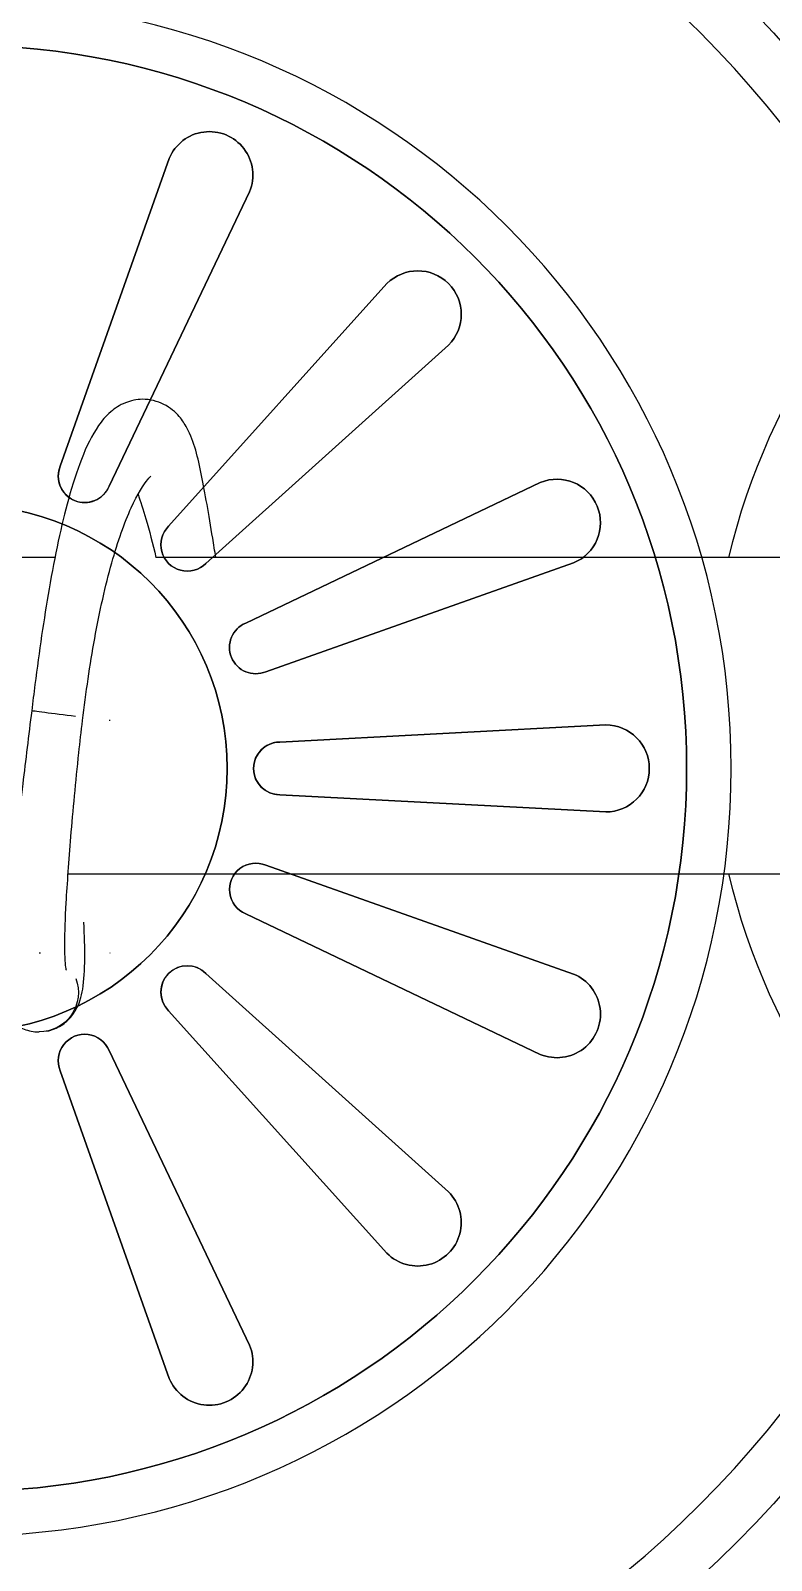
# Model space of a CAD drawing. Header units: metres. Extents: x 231 to 394, y -324 to -29.
# Drawn here: x 272.6669 to 272.695, y -59.9843 to -59.9263 of the extents above; entities that cross this region are included whole.
import ezdxf

# ---------------------------------------------------------------- set-up
doc = ezdxf.new("R2010")
doc.units = ezdxf.units.M
doc.layers.add('A-PISO', color=30, linetype='Continuous')

msp = doc.modelspace()

# ---------------------------------------------------------------- linework, layer by layer
at = {"color": 8, "extrusion": (0.9426964484343692, -0.3336516238672107, 0)}
for p, q in [((272.6721774193269, -59.9311214443392, 0.02038120690870753), (272.668046526428, -59.94279283385482, 0.02038120690870753)), ((272.668046526428, -59.94279283385482, 0.02576241381741509), (272.6721774193269, -59.9311214443392, 0.02576241381741509)), ((272.6721774193269, -59.9311214443392, 0.02576241381741509), (272.6721774193269, -59.9311214443392, 0.02038120690870753)), ((272.668046526428, -59.94279283385482, 0.02576241381741509), (272.668046526428, -59.94279283385482, 0.02038120690870753))]:
    msp.add_line(p, q, dxfattribs=at)
at = {"color": 8, "extrusion": (0, 0, -1)}
for p, q in [((272.6721774193269, -59.9311214443392, 0.02038120690870753), (272.668046526428, -59.94279283385482, 0.02038120690870753)), ((272.669894285493, -59.94355820071954, 0.02038120690870753), (272.6752262217842, -59.932384299666, 0.02038120690870753)), ((272.6804392741658, -59.93586754990574, 0.02038120690870753), (272.6721563793652, -59.94506968352189, 0.02038120690870753)), ((272.6735705929275, -59.94648389708426, 0.02038120690870753), (272.6827727265437, -59.93820100228365, 0.02038120690870753)), ((272.6862559767835, -59.94341405466524, 0.02038120690870753), (272.6750820757299, -59.94874599095643, 0.02038120690870753)), ((272.6758474425946, -59.95059375002145, 0.02038120690870753), (272.6875188321102, -59.94646285712253, 0.02038120690870753)), ((272.6887419869349, -59.95261207167731, 0.02038120690870753), (272.6763782047721, -59.95326207167732, 0.02038120690870753)), ((272.6763782047721, -59.95526207167732, 0.02038120690870753), (272.6887419869349, -59.95591207167732, 0.02038120690870753)), ((272.6875188321102, -59.9620612862321, 0.02038120690870753), (272.6758474425946, -59.95793039333319, 0.02038120690870753)), ((272.6750820757299, -59.95977815239821, 0.02038120690870753), (272.6862559767835, -59.96511008868939, 0.02038120690870753)), ((272.6827727265437, -59.97032314107098, 0.02038120690870753), (272.6735705929275, -59.96204024627037, 0.02038120690870753)), ((272.6721563793652, -59.96345445983274, 0.02038120690870753), (272.6804392741658, -59.9726565934489, 0.02038120690870753)), ((272.6752262217842, -59.97613984368863, 0.02038120690870753), (272.669894285493, -59.96496594263508, 0.02038120690870753)), ((272.668046526428, -59.96573130949982, 0.02038120690870753), (272.6721774193269, -59.97740269901543, 0.02038120690870753))]:
    msp.add_line(p, q, dxfattribs=at)
at = {"color": 8}
for p, q in [((272.668046526428, -59.94279283385482, 0.02576241381741509), (272.6721774193269, -59.9311214443392, 0.02576241381741509)), ((272.6721774193269, -59.9311214443392, 0.02576241381741509), (272.6721774193269, -59.9311214443392, 0.02038120690870753)), ((272.6752262217842, -59.932384299666, 0.02576241381741509), (272.669894285493, -59.94355820071954, 0.02576241381741509)), ((272.6752262217842, -59.932384299666, 0.02576241381741509), (272.6752262217842, -59.932384299666, 0.02038120690870753)), ((272.6721563793652, -59.94506968352189, 0.02576241381741509), (272.6804392741658, -59.93586754990574, 0.02576241381741509)), ((272.6804392741658, -59.93586754990574, 0.02576241381741509), (272.6804392741658, -59.93586754990574, 0.02038120690870753)), ((272.6827727265437, -59.93820100228365, 0.02576241381741509), (272.6735705929275, -59.94648389708426, 0.02576241381741509)), ((272.6827727265437, -59.93820100228365, 0.02576241381741509), (272.6827727265437, -59.93820100228365, 0.02038120690870753)), ((272.668046526428, -59.94279283385482, 0.02576241381741509), (272.668046526428, -59.94279283385482, 0.02038120690870753)), ((272.669894285493, -59.94355820071954, 0.02576241381741509), (272.669894285493, -59.94355820071954, 0.02038120690870753)), ((272.6750820757299, -59.94874599095643, 0.02576241381741509), (272.6862559767835, -59.94341405466524, 0.02576241381741509)), ((272.6862559767835, -59.94341405466524, 0.02576241381741509), (272.6862559767835, -59.94341405466524, 0.02038120690870753)), ((272.6721563793652, -59.94506968352189, 0.02576241381741509), (272.6721563793652, -59.94506968352189, 0.02038120690870753)), ((272.667839871913, -59.9462625072448), (272.6620241853463, -59.9462625072448)), ((272.6933539278444, -59.94626250766716), (272.6716752175691, -59.94626250766716)), ((272.7174309319321, -59.94626250766716), (272.6882341615797, -59.94626250766716)), ((272.6735705929275, -59.94648389708426, 0.02576241381741509), (272.6735705929275, -59.94648389708426, 0.02038120690870753)), ((272.6875188321102, -59.94646285712253, 0.02576241381741509), (272.6758474425946, -59.95059375002145, 0.02576241381741509)), ((272.6875188321102, -59.94646285712253, 0.02576241381741509), (272.6875188321102, -59.94646285712253, 0.02038120690870753)), ((272.6750820757299, -59.94874599095643, 0.02576241381741509), (272.6750820757299, -59.94874599095643, 0.02038120690870753)), ((272.6758474425946, -59.95059375002145, 0.02576241381741509), (272.6758474425946, -59.95059375002145, 0.02038120690870753)), ((272.6763782047721, -59.95326207167732, 0.02576241381741509), (272.6887419869349, -59.95261207167731, 0.02576241381741509)), ((272.6887419869349, -59.95261207167731, 0.02576241381741509), (272.6887419869349, -59.95261207167731, 0.02038120690870753)), ((272.6763782047721, -59.95326207167732, 0.02576241381741509), (272.6763782047721, -59.95326207167732, 0.02038120690870753)), ((272.6763782047721, -59.95526207167732, 0.02576241381741509), (272.6763782047721, -59.95526207167732, 0.02038120690870753)), ((272.6887419869349, -59.95591207167732, 0.02576241381741509), (272.6763782047721, -59.95526207167732, 0.02576241381741509)), ((272.6887419869349, -59.95591207167732, 0.02576241381741509), (272.6887419869349, -59.95591207167732, 0.02038120690870753)), ((272.6683409463732, -59.95826250766715), (272.717249813489, -59.95826250766715)), ((272.6758474425946, -59.95793039333319, 0.02576241381741509), (272.6758474425946, -59.95793039333319, 0.02038120690870753)), ((272.6758474425946, -59.95793039333319, 0.02576241381741509), (272.6875188321102, -59.9620612862321, 0.02576241381741509)), ((272.6867374860236, -59.95826250766715), (272.6916616687748, -59.95826250766715)), ((272.6750820757299, -59.95977815239821, 0.02576241381741509), (272.6750820757299, -59.95977815239821, 0.02038120690870753)), ((272.6862559767835, -59.96511008868939, 0.02576241381741509), (272.6750820757299, -59.95977815239821, 0.02576241381741509)), ((272.6735705929275, -59.96204024627037, 0.02576241381741509), (272.6735705929275, -59.96204024627037, 0.02038120690870753)), ((272.6735705929275, -59.96204024627037, 0.02576241381741509), (272.6827727265437, -59.97032314107098, 0.02576241381741509)), ((272.6875188321102, -59.9620612862321, 0.02576241381741509), (272.6875188321102, -59.9620612862321, 0.02038120690870753)), ((272.6721563793652, -59.96345445983274, 0.02576241381741509), (272.6721563793652, -59.96345445983274, 0.02038120690870753)), ((272.6804392741658, -59.9726565934489, 0.02576241381741509), (272.6721563793652, -59.96345445983274, 0.02576241381741509)), ((272.669894285493, -59.96496594263508, 0.02576241381741509), (272.669894285493, -59.96496594263508, 0.02038120690870753)), ((272.669894285493, -59.96496594263508, 0.02576241381741509), (272.6752262217842, -59.97613984368863, 0.02576241381741509)), ((272.6862559767835, -59.96511008868939, 0.02576241381741509), (272.6862559767835, -59.96511008868939, 0.02038120690870753)), ((272.668046526428, -59.96573130949982, 0.02576241381741509), (272.668046526428, -59.96573130949982, 0.02038120690870753)), ((272.6721774193269, -59.97740269901543, 0.02576241381741509), (272.668046526428, -59.96573130949982, 0.02576241381741509)), ((272.6827727265437, -59.97032314107098, 0.02576241381741509), (272.6827727265437, -59.97032314107098, 0.02038120690870753)), ((272.6804392741658, -59.9726565934489, 0.02576241381741509), (272.6804392741658, -59.9726565934489, 0.02038120690870753)), ((272.6752262217842, -59.97613984368863, 0.02576241381741509), (272.6752262217842, -59.97613984368863, 0.02038120690870753)), ((272.6721774193269, -59.97740269901543, 0.02576241381741509), (272.6721774193269, -59.97740269901543, 0.02038120690870753))]:
    msp.add_line(p, q, dxfattribs=at)
at = {"color": 8, "extrusion": (-0.9025143770788222, 0.430659725498015, 0)}
for p, q in [((272.669894285493, -59.94355820071954, 0.02038120690870753), (272.6752262217842, -59.932384299666, 0.02038120690870753)), ((272.6752262217842, -59.932384299666, 0.02576241381741509), (272.669894285493, -59.94355820071954, 0.02576241381741509)), ((272.6752262217842, -59.932384299666, 0.02576241381741509), (272.6752262217842, -59.932384299666, 0.02038120690870753)), ((272.669894285493, -59.94355820071954, 0.02576241381741509), (272.669894285493, -59.94355820071954, 0.02038120690870753))]:
    msp.add_line(p, q, dxfattribs=at)
at = {"color": 8, "extrusion": (0.7432550054438959, -0.6690082188453251, 0)}
for p, q in [((272.6804392741658, -59.93586754990574, 0.02038120690870753), (272.6721563793652, -59.94506968352189, 0.02038120690870753)), ((272.6721563793652, -59.94506968352189, 0.02576241381741509), (272.6804392741658, -59.93586754990574, 0.02576241381741509)), ((272.6804392741658, -59.93586754990574, 0.02576241381741509), (272.6804392741658, -59.93586754990574, 0.02038120690870753)), ((272.6721563793652, -59.94506968352189, 0.02576241381741509), (272.6721563793652, -59.94506968352189, 0.02038120690870753))]:
    msp.add_line(p, q, dxfattribs=at)
at = {"color": 8, "extrusion": (-0.6690082188453289, 0.7432550054438923, 0)}
for p, q in [((272.6735705929275, -59.94648389708426, 0.02038120690870753), (272.6827727265437, -59.93820100228365, 0.02038120690870753)), ((272.6827727265437, -59.93820100228365, 0.02576241381741509), (272.6735705929275, -59.94648389708426, 0.02576241381741509)), ((272.6827727265437, -59.93820100228365, 0.02576241381741509), (272.6827727265437, -59.93820100228365, 0.02038120690870753)), ((272.6735705929275, -59.94648389708426, 0.02576241381741509), (272.6735705929275, -59.94648389708426, 0.02038120690870753))]:
    msp.add_line(p, q, dxfattribs=at)
at = {"color": 8, "extrusion": (0.4306597254980087, -0.9025143770788252, 0)}
for p, q in [((272.6862559767835, -59.94341405466524, 0.02038120690870753), (272.6750820757299, -59.94874599095643, 0.02038120690870753)), ((272.6750820757299, -59.94874599095643, 0.02576241381741509), (272.6862559767835, -59.94341405466524, 0.02576241381741509)), ((272.6862559767835, -59.94341405466524, 0.02576241381741509), (272.6862559767835, -59.94341405466524, 0.02038120690870753)), ((272.6750820757299, -59.94874599095643, 0.02576241381741509), (272.6750820757299, -59.94874599095643, 0.02038120690870753))]:
    msp.add_line(p, q, dxfattribs=at)
at = {"color": 8, "extrusion": (-0.3336516238672214, 0.9426964484343655, 0)}
for p, q in [((272.6758474425946, -59.95059375002145, 0.02038120690870753), (272.6875188321102, -59.94646285712253, 0.02038120690870753)), ((272.6875188321102, -59.94646285712253, 0.02576241381741509), (272.6758474425946, -59.95059375002145, 0.02576241381741509)), ((272.6875188321102, -59.94646285712253, 0.02576241381741509), (272.6875188321102, -59.94646285712253, 0.02038120690870753)), ((272.6758474425946, -59.95059375002145, 0.02576241381741509), (272.6758474425946, -59.95059375002145, 0.02038120690870753))]:
    msp.add_line(p, q, dxfattribs=at)
at = {"color": 8, "extrusion": (0.05250040628517168, -0.9986209027152857, 0)}
for p, q in [((272.6887419869349, -59.95261207167731, 0.02038120690870753), (272.6763782047721, -59.95326207167732, 0.02038120690870753)), ((272.6763782047721, -59.95326207167732, 0.02576241381741509), (272.6887419869349, -59.95261207167731, 0.02576241381741509)), ((272.6887419869349, -59.95261207167731, 0.02576241381741509), (272.6887419869349, -59.95261207167731, 0.02038120690870753)), ((272.6763782047721, -59.95326207167732, 0.02576241381741509), (272.6763782047721, -59.95326207167732, 0.02038120690870753))]:
    msp.add_line(p, q, dxfattribs=at)
at = {"color": 8, "extrusion": (0.05250040628519338, 0.9986209027152845, 0)}
for p, q in [((272.6763782047721, -59.95526207167732, 0.02038120690870753), (272.6887419869349, -59.95591207167732, 0.02038120690870753)), ((272.6763782047721, -59.95526207167732, 0.02576241381741509), (272.6763782047721, -59.95526207167732, 0.02038120690870753)), ((272.6887419869349, -59.95591207167732, 0.02576241381741509), (272.6763782047721, -59.95526207167732, 0.02576241381741509)), ((272.6887419869349, -59.95591207167732, 0.02576241381741509), (272.6887419869349, -59.95591207167732, 0.02038120690870753))]:
    msp.add_line(p, q, dxfattribs=at)
at = {"color": 8, "extrusion": (-0.333651623867219, -0.9426964484343663, 0)}
for p, q in [((272.6875188321102, -59.9620612862321, 0.02038120690870753), (272.6758474425946, -59.95793039333319, 0.02038120690870753)), ((272.6758474425946, -59.95793039333319, 0.02576241381741509), (272.6875188321102, -59.9620612862321, 0.02576241381741509)), ((272.6758474425946, -59.95793039333319, 0.02576241381741509), (272.6758474425946, -59.95793039333319, 0.02038120690870753)), ((272.6875188321102, -59.9620612862321, 0.02576241381741509), (272.6875188321102, -59.9620612862321, 0.02038120690870753))]:
    msp.add_line(p, q, dxfattribs=at)
at = {"color": 8, "extrusion": (0.430659725498009, 0.9025143770788252, 0)}
for p, q in [((272.6750820757299, -59.95977815239821, 0.02038120690870753), (272.6862559767835, -59.96511008868939, 0.02038120690870753)), ((272.6750820757299, -59.95977815239821, 0.02576241381741509), (272.6750820757299, -59.95977815239821, 0.02038120690870753)), ((272.6862559767835, -59.96511008868939, 0.02576241381741509), (272.6750820757299, -59.95977815239821, 0.02576241381741509)), ((272.6862559767835, -59.96511008868939, 0.02576241381741509), (272.6862559767835, -59.96511008868939, 0.02038120690870753))]:
    msp.add_line(p, q, dxfattribs=at)
at = {"color": 8, "extrusion": (-0.6690082188453281, -0.7432550054438932, 0)}
for p, q in [((272.6827727265437, -59.97032314107098, 0.02038120690870753), (272.6735705929275, -59.96204024627037, 0.02038120690870753)), ((272.6735705929275, -59.96204024627037, 0.02576241381741509), (272.6827727265437, -59.97032314107098, 0.02576241381741509)), ((272.6735705929275, -59.96204024627037, 0.02576241381741509), (272.6735705929275, -59.96204024627037, 0.02038120690870753)), ((272.6827727265437, -59.97032314107098, 0.02576241381741509), (272.6827727265437, -59.97032314107098, 0.02038120690870753))]:
    msp.add_line(p, q, dxfattribs=at)
at = {"color": 8, "extrusion": (0.7432550054438969, 0.669008218845324, 0)}
for p, q in [((272.6721563793652, -59.96345445983274, 0.02038120690870753), (272.6804392741658, -59.9726565934489, 0.02038120690870753)), ((272.6721563793652, -59.96345445983274, 0.02576241381741509), (272.6721563793652, -59.96345445983274, 0.02038120690870753)), ((272.6804392741658, -59.9726565934489, 0.02576241381741509), (272.6721563793652, -59.96345445983274, 0.02576241381741509)), ((272.6804392741658, -59.9726565934489, 0.02576241381741509), (272.6804392741658, -59.9726565934489, 0.02038120690870753))]:
    msp.add_line(p, q, dxfattribs=at)
at = {"color": 8, "extrusion": (-0.9025143770788246, -0.4306597254980098, 0)}
for p, q in [((272.6752262217842, -59.97613984368863, 0.02038120690870753), (272.669894285493, -59.96496594263508, 0.02038120690870753)), ((272.669894285493, -59.96496594263508, 0.02576241381741509), (272.6752262217842, -59.97613984368863, 0.02576241381741509)), ((272.669894285493, -59.96496594263508, 0.02576241381741509), (272.669894285493, -59.96496594263508, 0.02038120690870753)), ((272.6752262217842, -59.97613984368863, 0.02576241381741509), (272.6752262217842, -59.97613984368863, 0.02038120690870753))]:
    msp.add_line(p, q, dxfattribs=at)
at = {"color": 8, "extrusion": (0.9426964484343674, 0.3336516238672164, 0)}
for p, q in [((272.668046526428, -59.96573130949982, 0.02038120690870753), (272.6721774193269, -59.97740269901543, 0.02038120690870753)), ((272.668046526428, -59.96573130949982, 0.02576241381741509), (272.668046526428, -59.96573130949982, 0.02038120690870753)), ((272.6721774193269, -59.97740269901543, 0.02576241381741509), (272.668046526428, -59.96573130949982, 0.02576241381741509)), ((272.6721774193269, -59.97740269901543, 0.02576241381741509), (272.6721774193269, -59.97740269901543, 0.02038120690870753))]:
    msp.add_line(p, q, dxfattribs=at)
at = {"color": 8}
for centre, radius in [((272.6643782047721, -59.95426207167731, 0.07376241381741509), 0.06000000000000001), ((272.6643782047721, -59.95426207167731, 0.07376241381741509), 0.06000000000000001), ((272.6643782047721, -59.95426207167731, 0.0757624138174151), 0.05800000000000001), ((272.6643782047721, -59.95426207167731, 0.0757624138174151), 0.0414999999999999), ((272.6643782047721, -59.95426207167731, 0.0757624138174151), 0.0414999999999999), ((272.6643782047721, -59.95426207167731, 0.02576241381741509), 0.02742893218813436), ((272.6643782047721, -59.95426207167731, 0.04076241381741509), 0.01)]:
    msp.add_circle(centre, radius, dxfattribs=at)
at = {"color": 8, "extrusion": (0, 0, -1)}
for centre, radius in [((-272.6643782047721, -59.95426207167731, -0.07076241381741509), 0.06000000000000001), ((-272.6643782047721, -59.95426207167731, -0.07076241381741509), 0.06000000000000001), ((-272.6643782047721, -59.95426207167731, -0.0757624138174151), 0.05800000000000001), ((-272.6643782047721, -59.95426207167731, -0.07076241381741509), 0.04449999999999989), ((-272.6643782047721, -59.95426207167731, -0.03576241381741509), 0.04449999999999989), ((-272.6643782047721, -59.95426207167731, -0.07076241381741509), 0.04449999999999989), ((-272.6643782047721, -59.95426207167731, -0.03576241381741509), 0.04449999999999989), ((-272.6643782047721, -59.95426207167731, -0.07376241381741509), 0.0394999999999999), ((-272.6643782047721, -59.95426207167731, -0.03783348162928055), 0.0394999999999999), ((-272.6643782047721, -59.95426207167731, -0.07376241381741509), 0.0394999999999999), ((-272.6643782047721, -59.95426207167731, -0.03783348162928055), 0.0394999999999999), ((-272.6643782047721, -59.95426207167731, -0.02038120690870753), 0.02911879309129234), ((-272.6643782047721, -59.95426207167731, -0.02038120690870753), 0.02911879309129234), ((-272.6643782047721, -59.95426207167731, -0.02576241381741509), 0.02742893218813436), ((-272.6643782047721, -59.95426207167731, -0.03826241381741509), 0.01), ((-272.6643782047721, -59.95426207167731, -0.04076241381741509), 0.01), ((-272.6643782047721, -59.95426207167731, -0.03826241381741509), 0.01)]:
    msp.add_circle(centre, radius, dxfattribs=at)
at = {"color": 8}
for centre, radius, start, end in [((272.7184454836285, -59.95226250766715), 0.02575988317090125, 193.4690638689607, 166.5309361310393), ((272.6737018205556, -59.9317528720026, 0.02038120690870753), 0.001649999999999974, 337.5000000000016, 157.5000000000017), ((272.6737018205556, -59.9317528720026, 0.02576241381741509), 0.001649999999999974, 337.5000000000016, 157.5000000000017), ((272.6816060003547, -59.93703427609469, 0.02038120690870753), 0.001649999999999832, 315.0000000000035, 135.0000000000035), ((272.6816060003547, -59.93703427609469, 0.02576241381741509), 0.001649999999999832, 315.0000000000035, 135.0000000000035), ((272.6689704059605, -59.94317551728718, 0.02038120690870753), 0.0009999999999999254, 157.5000000000066, 337.5000000000066), ((272.6689704059605, -59.94317551728718, 0.02576241381741509), 0.0009999999999999254, 157.5000000000066, 337.5000000000066), ((272.6868874044468, -59.94493845589388, 0.02038120690870753), 0.001649999999999992, 292.4999999999984, 112.4999999999984), ((272.6868874044468, -59.94493845589388, 0.02576241381741509), 0.001649999999999992, 292.4999999999984, 112.4999999999984), ((272.6728634861464, -59.94577679030308, 0.02038120690870753), 0.001000000000000023, 134.9999999999957, 315.0000000000001), ((272.6728634861464, -59.94577679030308, 0.02576241381741509), 0.001000000000000023, 134.9999999999957, 315.0000000000001), ((272.6754647591623, -59.94966987048893, 0.02038120690870753), 0.00100000000000005, 112.4999999999994, 292.4999999999994), ((272.6754647591623, -59.94966987048893, 0.02576241381741509), 0.00100000000000005, 112.4999999999994, 292.4999999999994), ((272.6887419869349, -59.95426207167731, 0.02038120690870753), 0.001650000000000063, 270, 90), ((272.6887419869349, -59.95426207167731, 0.02576241381741509), 0.001650000000000063, 270.0000000000001, 90.00000000000007), ((272.6763782047721, -59.95426207167731, 0.02038120690870753), 0.0009999999999999434, 90.00000000000001, 270), ((272.6763782047721, -59.95426207167731, 0.02576241381741509), 0.0009999999999999434, 90.00000000000006, 270.0000000000001), ((272.6754647591623, -59.95885427286569, 0.02038120690870752), 0.001000000000000041, 67.49999999999984, 247.5000000000006), ((272.6754647591623, -59.95885427286569, 0.02576241381741508), 0.001000000000000041, 67.49999999999987, 247.5000000000006), ((272.6728634861464, -59.96274735305155, 0.02038120690870753), 0.00100000000000005, 45.00000000000004, 225), ((272.6728634861464, -59.96274735305155, 0.02576241381741509), 0.00100000000000005, 45.00000000000004, 225), ((272.6868874044468, -59.96358568746074, 0.02038120690870752), 0.001650000000000001, 247.4999999999993, 67.49999999999936), ((272.6868874044468, -59.96358568746074, 0.02576241381741508), 0.001650000000000001, 247.4999999999993, 67.49999999999936), ((272.6689704059605, -59.96534862606745, 0.02038120690870753), 0.0009999999999999612, 22.49999999999189, 202.4999999999934), ((272.6689704059605, -59.96534862606745, 0.02576241381741509), 0.0009999999999999612, 22.49999999999187, 202.4999999999934), ((272.6816060003547, -59.97148986725993, 0.02038120690870753), 0.001649999999999876, 224.9999999999948, 44.99999999999658), ((272.6816060003547, -59.97148986725993, 0.02576241381741509), 0.001649999999999876, 224.9999999999948, 44.99999999999658), ((272.6737018205556, -59.97677127135203, 0.02038120690870753), 0.001649999999999939, 202.4999999999984, 22.49999999999944), ((272.6737018205556, -59.97677127135203, 0.02576241381741509), 0.001649999999999939, 202.4999999999984, 22.49999999999936)]:
    msp.add_arc(centre, radius, start, end, dxfattribs=at)
at = {"color": 8, "extrusion": (0, 0, -1)}
for centre, radius, start, end in [((-272.6737018205556, -59.9317528720026, -0.02576241381741509), 0.001649999999999974, 22.49999999999833, 202.4999999999984), ((-272.6737018205556, -59.9317528720026, -0.02038120690870753), 0.001649999999999974, 22.49999999999829, 202.4999999999984), ((-272.6816060003547, -59.93703427609469, -0.02576241381741509), 0.001649999999999832, 44.99999999999648, 224.9999999999964), ((-272.6816060003547, -59.93703427609469, -0.02038120690870753), 0.001649999999999832, 44.99999999999648, 224.9999999999964), ((-272.6689704059605, -59.94317551728718, -0.02576241381741509), 0.0009999999999999254, 202.4999999999933, 22.49999999999344), ((-272.6689704059605, -59.94317551728718, -0.02038120690870753), 0.0009999999999999254, 202.4999999999933, 22.49999999999344), ((-272.6868874044468, -59.94493845589388, -0.02576241381741509), 0.001649999999999992, 67.50000000000162, 247.5000000000016), ((-272.6868874044468, -59.94493845589388, -0.02038120690870753), 0.001649999999999992, 67.50000000000159, 247.5000000000016), ((-272.6728634861464, -59.94577679030308, -0.02576241381741509), 0.001000000000000023, 224.9999999999999, 45.00000000000423), ((-272.6728634861464, -59.94577679030308, -0.02038120690870753), 0.001000000000000023, 224.9999999999999, 45.00000000000423), ((-272.6754647591623, -59.94966987048893, -0.02576241381741509), 0.00100000000000005, 247.5000000000006, 67.50000000000055), ((-272.6754647591623, -59.94966987048893, -0.02038120690870753), 0.00100000000000005, 247.5000000000006, 67.50000000000055), ((-272.6887419869349, -59.95426207167731, -0.02576241381741509), 0.001650000000000063, 89.99999999999994, 269.9999999999999), ((-272.6887419869349, -59.95426207167731, -0.02038120690870753), 0.001650000000000063, 90, 270), ((-272.6763782047721, -59.95426207167731, -0.02576241381741509), 0.0009999999999999434, 269.9999999999999, 89.99999999999993), ((-272.6763782047721, -59.95426207167731, -0.02038120690870753), 0.0009999999999999434, 270, 90), ((-272.6754647591623, -59.95885427286569, -0.02576241381741508), 0.001000000000000041, 292.4999999999994, 112.5000000000002), ((-272.6754647591623, -59.95885427286569, -0.02038120690870752), 0.001000000000000041, 292.4999999999994, 112.5000000000002), ((-272.6728634861464, -59.96274735305155, -0.02576241381741509), 0.00100000000000005, 314.9999999999999, 134.9999999999999), ((-272.6728634861464, -59.96274735305155, -0.02038120690870753), 0.00100000000000005, 314.9999999999999, 134.9999999999999), ((-272.6868874044468, -59.96358568746074, -0.02576241381741508), 0.001650000000000001, 112.5000000000006, 292.5000000000007), ((-272.6868874044468, -59.96358568746074, -0.02038120690870752), 0.001650000000000001, 112.5000000000006, 292.5000000000007), ((-272.6689704059605, -59.96534862606745, -0.02576241381741509), 0.0009999999999999612, 337.5000000000065, 157.5000000000082), ((-272.6689704059605, -59.96534862606745, -0.02038120690870753), 0.0009999999999999612, 337.5000000000065, 157.5000000000082), ((-272.6816060003547, -59.97148986725993, -0.02576241381741509), 0.001649999999999876, 135.0000000000035, 315.0000000000052), ((-272.6816060003547, -59.97148986725993, -0.02038120690870753), 0.001649999999999876, 135.0000000000035, 315.0000000000052), ((-272.6737018205556, -59.97677127135203, -0.02576241381741509), 0.001649999999999939, 157.5000000000007, 337.5000000000016), ((-272.6737018205556, -59.97677127135203, -0.02038120690870753), 0.001649999999999939, 157.5000000000006, 337.5000000000016)]:
    msp.add_arc(centre, radius, start, end, dxfattribs=at)
for centre, start_param, end_param in [((272.6684486431773, -59.9522573499917), 4.597376898974451, 6.28035983499986), ((272.6684226316641, -59.95225418577312), 3.143382842953082, 3.237728544355337), ((272.6684486431773, -59.9522573499917), 3.143382842953082, 3.237728544355337)]:
    msp.add_ellipse(centre, major_axis=(-0.001488725739045469, 0.0001835638142541367), ratio=0.0088655975063881, start_param=start_param, end_param=end_param, dxfattribs=at)
at = {"color": 8, "extrusion": (-2e-16, -4.440892098500624e-32, -1)}
for centre, ratio, start_param, end_param in [((272.6672395458003, -59.9627573499917), 0.9953121781612655, 0.0012663786749548, 0.0330994758455329), ((272.6699313569752, -59.9627625072448), 0.9232102171129812, 6.279882758999534, 6.283420287121882), ((272.6672395458003, -59.9627573499917), 0.9953121781612655, 1.212877666008649, 3.140963916102976)]:
    msp.add_ellipse(centre, major_axis=(-3.33066907387547e-19, 0.0015), ratio=ratio, start_param=start_param, end_param=end_param, dxfattribs=at)
at = {"color": 8, "extrusion": (-2e-16, 1.861891022257744e-24, -1)}
msp.add_ellipse((272.6699222100352, -59.9627625072448), major_axis=(1.39641826669331e-11, 0.001500000000000002), ratio=0.9232437484128933, start_param=0.0023031706830208, end_param=0.0033025395898743, dxfattribs=at)
at = {"color": 8}
for points, knots in [([(272.6739471720389, -59.9462573499917), (272.6739064914397, -59.94600688068272), (272.6738667998906, -59.94576350279439), (272.6736783328226, -59.94461595995571), (272.6735415704501, -59.94381271207772), (272.6732583701724, -59.94243592234809), (272.6731448675805, -59.94189745902304), (272.6727677060895, -59.94119427282342), (272.6726758023503, -59.94105039971793), (272.6724166682091, -59.94074603146353), (272.6722208364301, -59.9405744116244), (272.6717301582378, -59.94032834788472), (272.6714385817634, -59.94025668546426), (272.6709379213284, -59.94025919057083), (272.6707130369843, -59.94030903159438), (272.6702958972498, -59.94047723405603), (272.6701130235933, -59.94060023019808), (272.6697676466188, -59.94089682677671), (272.6696224617725, -59.9410746118723), (272.6692384711707, -59.94162759632342), (272.669041817831, -59.94204070838441), (272.6686756334078, -59.94297841232436), (272.6685108226455, -59.94348659365546), (272.6680862512854, -59.94502240588503), (272.6678378025415, -59.94618925038951), (272.667422419585, -59.94858791691158), (272.6672458142001, -59.94983179447645), (272.6670426627823, -59.95140986463272), (272.6670009945077, -59.95174205633936), (272.666960084122, -59.95207384458875)], [0.6130668021891102, 0.6130668021891102, 0.6130668021891102, 0.6130668021891102, 0.7029518635914342, 0.7029518635914342, 1.052108702508357, 1.052108702508357, 1.428981772917666, 1.428981772917666, 1.524435312691075, 1.524435312691075, 1.640779612278735, 1.640779612278735, 1.752529456916666, 1.752529456916666, 1.846109572388471, 1.846109572388471, 1.95201194752713, 1.95201194752713, 2.088944318747514, 2.088944318747514, 2.367274480844145, 2.367274480844145, 2.615898189201578, 2.615898189201578, 3.038205827116693, 3.038205827116693, 3.416919911563431, 3.416919911563431, 3.517214067041574, 3.517214067041574, 3.517214067041574, 3.517214067041574]), ([(272.668889258973, -59.95244392752306), (272.6690172336963, -59.95139350394756), (272.6691706575472, -59.95032897789337), (272.6695360571199, -59.94830401366789), (272.6697563808606, -59.94732036687864), (272.6702280268725, -59.94564838811562), (272.6704856556312, -59.94492679612514), (272.6709714060352, -59.94385897910291), (272.6712154063296, -59.94347584017277), (272.6714280270725, -59.94322587124211), (272.6714723370034, -59.94318771363257), (272.6714856135204, -59.94317749707641), (272.6714866032411, -59.94317680355647), (272.6714866032364, -59.94317680355977)], [0, 0, 0, 0, 0.3175289660310052, 0.3175289660310052, 0.6444508895749284, 0.6444508895749284, 0.9581996279851578, 0.9581996279851578, 1.252389174509926, 1.252389174509926, 1.372065745423524, 1.372065745423524, 1.392245373088875, 1.392245373088875, 1.392245373088875, 1.392245373088875]), ([(272.6709951110133, -59.94386183937879), (272.6710912700886, -59.94412361412031), (272.6711929185902, -59.94443992940036), (272.6714198938824, -59.94522719847267), (272.6715476725329, -59.94572413316568), (272.6716752175691, -59.94626250766716)], [2.150498863324269, 2.150498863324269, 2.150498863324269, 2.150498863324269, 2.317579581712129, 2.317579581712129, 2.522981300775475, 2.522981300775475, 2.522981300775475, 2.522981300775475]), ([(272.6669599187376, -59.95207377335702), (272.6668446902657, -59.95300739599452), (272.6667329644386, -59.9539487360153), (272.6664867802895, -59.95594974444396), (272.6663498768943, -59.95701313960326), (272.6660903042538, -59.95887804584047), (272.6659661492375, -59.95970676694759), (272.6657577623951, -59.96109540119048), (272.6656725475592, -59.96164337035096), (272.6656187081281, -59.96236391772933), (272.6655956463359, -59.9625956126339), (272.6656920818303, -59.96304508258169), (272.6657216155737, -59.96314901992846), (272.6658347645511, -59.96342426701338), (272.6659413480878, -59.96360422407485), (272.6662141506222, -59.96389387581467), (272.6663731300247, -59.96401313148179), (272.666712239069, -59.96417879208008), (272.6668982637716, -59.96423085588275), (272.6671247113658, -59.96425388086615), (272.6671695955793, -59.96425649168746), (272.6672222433585, -59.96425734756347), (272.667230533406, -59.96425741654366), (272.6672391592638, -59.96425742039361), (272.667239515344, -59.9642574204315), (272.6672400757864, -59.9642574203007), (272.6672402801611, -59.96425742021313), (272.6672404845288, -59.96425742008572)], [0, 0, 0, 0, 0.2822203427393354, 0.2822203427393354, 0.6285759662121434, 0.6285759662121434, 0.9696941539730406, 0.9696941539730406, 1.323783640165248, 1.323783640165248, 1.516266993442215, 1.516266993442215, 1.566508468824554, 1.566508468824554, 1.642169141257495, 1.642169141257495, 1.707637155169535, 1.707637155169535, 1.770984021503615, 1.770984021503615, 1.786703949077445, 1.786703949077445, 1.789649268842609, 1.789649268842609, 1.789776104250734, 1.789776104250734, 1.789848908680936, 1.789848908680936, 1.789848908680936, 1.789848908680936]), ([(272.6682789359305, -59.9619193637371), (272.6682789359251, -59.96191936371895), (272.6682767234304, -59.96191173877735), (272.6682647207272, -59.96185718729947), (272.6682497641297, -59.96176445960728), (272.6682235323527, -59.96145630729576), (272.6682153032166, -59.96120099383917), (272.6682187168863, -59.96047463897893), (272.6682385738414, -59.95994897855286), (272.6683119668114, -59.95862322712304), (272.6683739784424, -59.9577680901982), (272.6685306739396, -59.9558587549441), (272.6686305513417, -59.95476948735448), (272.6687927373879, -59.95326386110726), (272.6688392938539, -59.95285390805284), (272.6688891091443, -59.95244454997963)], [0.3218299315376649, 0.3218299315376649, 0.3218299315376649, 0.3218299315376649, 0.3630977534134847, 0.3630977534134847, 0.4804726229982831, 0.4804726229982831, 0.6514606366156288, 0.6514606366156288, 0.8938172742471087, 0.8938172742471087, 1.200218542418393, 1.200218542418393, 1.535300070573843, 1.535300070573843, 1.65903739470861, 1.65903739470861, 1.65903739470861, 1.65903739470861]), ([(272.6675356438553, -59.96422714602053), (272.6676348019868, -59.96420770151649), (272.6677322284621, -59.96417911875638), (272.6680023952073, -59.96407046800794), (272.6681646283923, -59.96396582798062), (272.6684360032657, -59.96372168084584), (272.6685427287255, -59.96358188113516), (272.6687006300759, -59.96331514127129), (272.6687529031566, -59.96318740983482), (272.6688446290898, -59.96291332587943), (272.6688729922356, -59.96277535309861), (272.6689530383952, -59.9622881264611), (272.6689710181576, -59.96191800128256), (272.6689774529894, -59.9610659993185), (272.6689659357512, -59.96060838164313), (272.6689409883054, -59.96009526211548)], [0.0358433560274162, 0.0358433560274162, 0.0358433560274162, 0.0358433560274162, 0.0707603560112448, 0.0707603560112448, 0.1379711405699036, 0.1379711405699036, 0.2078791495210551, 0.2078791495210551, 0.280210217753593, 0.280210217753593, 0.3823080276870445, 0.3823080276870445, 0.6448485273530802, 0.6448485273530802, 0.8743785574389367, 0.8743785574389367, 0.8743785574389367, 0.8743785574389367])]:
    msp.add_open_spline(points, degree=3, knots=knots, dxfattribs=at)
at = {"layer": 'A-PISO', "ltscale": 100}
msp.add_circle((268.4683864798253, -66.18669885097302), 37.55153900380583, dxfattribs=at)

doc.saveas('drawing.dxf')
